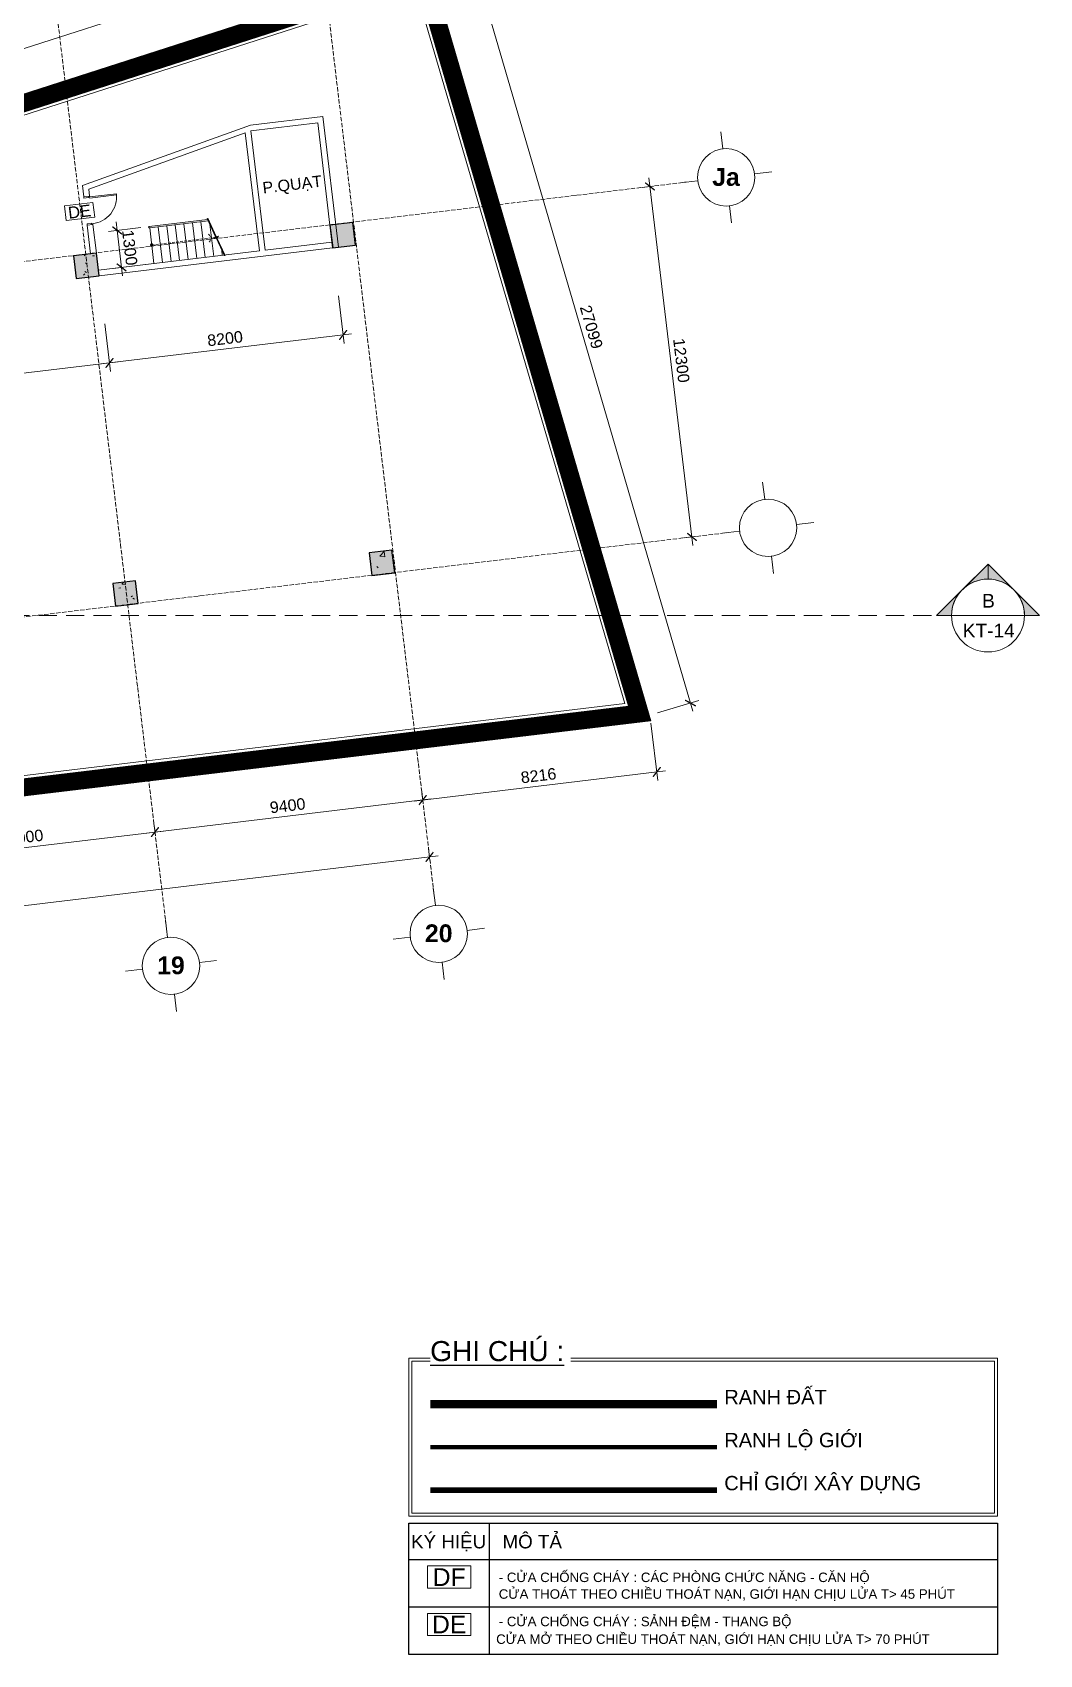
# Model space of a CAD drawing. Header units: millimetres. Extents: x -55734 to 118445, y -16290 to 119028.
# Drawn here: x 83343 to 118445, y -16290 to 40240 of the extents above; entities that cross this region are included whole.
import ezdxf
from ezdxf.enums import TextEntityAlignment as Align
from ezdxf.xclip import XClip

# ---------------------------------------------------------------- set-up
doc = ezdxf.new("R2010")
doc.units = ezdxf.units.MM
doc.header["$XCLIPFRAME"] = 0
for name, pattern in [('Grid Line', [4.2, 3, -0.6, 0, -0.6]), ('HIDDEN2', [4.7625, 3.175, -1.5875]), ('HIDDENX2', [0.75, 0.5, -0.25]), ('PHANTOM', [63.5, 31.75, -6.35, 6.35, -6.35, 6.35, -6.35])]:
    doc.linetypes.add(name, pattern=pattern)
doc.layers.get('Defpoints').update_dxf_attribs({"color": 230})
for name, color, linetype in [('CGXD', 5, 'HIDDEN2'), ('RD-AB', 4, 'PHANTOM'), ('RLG', 2, 'FENCELINE1')]:
    doc.layers.add(name, color=color, linetype=linetype)
for name, color, linetype, lineweight in [('CHU', 181, 'Continuous', 5), ('CUA', 31, 'Continuous', 9), ('DIM', 1, 'Continuous', 5), ('G-ANNO-SYMB', 111, 'Continuous', 5), ('HATCH-1', 8, 'Continuous', 5), ('KH', 6, 'Continuous', 5), ('KI-HIEU-1', 151, 'Continuous', 9), ('NET CAT', 3, 'Continuous', 5), ('NET THAY 2', 55, 'Continuous', 5), ('NET-CAT', 3, 'Continuous', 15), ('NET-THAY', 2, 'Continuous', 9), ('NET-THAY-2', 55, 'Continuous', 13), ('TRUC', 225, 'Continuous', 5), ('X-COT HAM$0$LC.HA', 8, 'Continuous', 9), ('Y-GHI CHU PCCC$0$Z-CT1-GHI CHU TT$0$CHU-1', 7, 'Continuous', 9), ('Y-GHI CHU PCCC$0$Z-CT1-GHI CHU TT$0$KI-HIEU', 6, 'Continuous', 13)]:
    doc.layers.add(name, color=color, linetype=linetype, lineweight=lineweight)
doc.styles.add('Arial', font='arial_0.ttf', dxfattribs={"height": 476.25})
doc.styles.add('Arial_4', font='arial_0.ttf', dxfattribs={"height": 400})
doc.styles.add('Arial_B', font='arialbd_0.ttf', dxfattribs={"height": 3})
doc.styles.add('TA1', font='arial_0.ttf')
doc.styles.add('Y-GHI CHU PCCC$0$Arial', font='arial_0.ttf')
doc.styles.add('Y-GHI CHU PCCC$0$Z-CT1-GHI CHU TT$0$TA1', font='arial_0.ttf')
doc.linetypes.add('FENCELINE1', pattern='A,6.35,-2.54,[133,ltypeshp.shx,S=2.54,R=0,X=-2.54,Y=0],-2.54,25.4', length=36.83)
doc.dimstyles.new('D_200_KTx2', dxfattribs={"dimtxt": 400, "dimasz": 300, "dimexe": 300, "dimexo": 300, "dimgap": 160, "dimtad": 1, "dimdec": 0, "dimzin": 9, "dimtxsty": 'TA1', "dimblk": 'ARCHTICK', "dimcen": 1, "dimdle": 300, "dimclrd": 256, "dimclre": 256, "dimclrt": 7, "dimadec": 0, "dimazin": 0, "dimtfac": 1, "dimtdec": 0, "dimtix": 1, "dimtmove": 1, "dimatfit": 3, "dimldrblk": 'ARCHTICK', "dimfxl": 0, "dimtolj": 1, "dimtzin": 0, "dimlwd": -1, "dimlwe": -1, "dimarcsym": 0})
pattern_1 = [(50, (0, 0), (1457.472, -127.512), [152.4, -1676.4]), (355, (0, 0), (-281.942, 1528.454), [121.92, -1341.12]), (100.451, (121.5, -10.6), (1175.541, 1400.933), [129.52, -1424.72]), (46.184, (0, 406.4), (2168.632, -336.342), [228.6, -2514.6]), (96.636, (180.7, 378.4), (1899.22, 1979.42), [194.28, -2137.08]), (351.184, (0, 406.4), (1899.24, 1979.4), [182.88, -2011.68]), (21, (203.2, 304.8), (1212.915, -818.121), [152.4, -1676.4]), (326, (203.2, 304.8), (494.417, 1473.504), [121.92, -1341.12]), (71.451, (304.3, 236.6), (1707.337, 655.37), [129.52, -1424.72]), (37.5, (0, 0), (24.7094, 676.4402), [67.056, -1257.808, 67.056, -1294.384, -1346.2]), (37.5, (0, 0), (24.7094, 676.4402), [-2686.304, 67.056, -1279.144]), (7.5, (0, 0), (534.558, 801.444), [67.056, -709.168, 67.056, -1227.328, -513.08]), (7.5, (0, 0), (534.558, 801.444), [-2070.608, 67.056, -446.024]), (327.5, (-453.14, 0), (1084.7275, -45.8312), [67.056, -440.944, 67.056, -1517.904, -2103.12]), (327.5, (-453.14, 0), (1084.7275, -45.8312), [-2092.96, 67.056, -2036.064]), (317.5, (-656.3, 0), (1185.035, 203.4135), [67.056, -593.344, 67.056, -985.52, -1493.52]), (317.5, (-656.3, 0), (1185.035, 203.4135), [-1712.976, 67.056, -1426.464])]

# ---------------------------------------------------------------- blocks, each defined once
blk = doc.blocks.new('_ArchTick')
at = {"color": 0, "const_width": 0.15}
blk.add_lwpolyline([(-0.5, -0.5), (0.5, 0.5)], dxfattribs=at)
blk = doc.blocks.new('*D18')
at = {"layer": 'Defpoints', "color": 0, "transparency": 16777216}
for p in [(97230, 42457), (98670, 42878), (104838, 16448)]:
    blk.add_point(p, dxfattribs=at)
at = {"layer": 'DIM', "transparency": 16777216}
for p, q in [((97518, 42541), (98958, 42963)), ((106362, 16581), (98585, 43166)), ((105126, 16532), (106565, 16953))]:
    blk.add_line(p, q, dxfattribs=at)
at = {"layer": 'DIM', "transparency": 16777216, "xscale": 300, "yscale": 300, "zscale": 300}
for p, rotation in [((98670, 42878), 106.3043962373845), ((106277, 16869), 286.3043962373845)]:
    blk.add_blockref('_ArchTick', p, dxfattribs=dict(at, rotation=rotation))
at = {"layer": 'DIM', "color": 7, "transparency": 16777216, "insert": (102823, 29976), "char_height": 400, "attachment_point": 5, "rotation": 286.3044, "style": 'TA1'}
blk.add_mtext('\\A1;27099', dxfattribs=at)
blk = doc.blocks.new('*D23')
at = {"layer": 'Defpoints', "color": 0, "transparency": 16777216}
for p in [(96714, 44077), (97174, 42649), (76806, 36089)]:
    blk.add_point(p, dxfattribs=at)
at = {"layer": 'DIM', "transparency": 16777216}
for p, q in [((76061, 37425), (96999, 44169)), ((97082, 42935), (96622, 44363)), ((76714, 36375), (76254, 37803))]:
    blk.add_line(p, q, dxfattribs=at)
at = {"layer": 'DIM', "transparency": 16777216, "xscale": 300, "yscale": 300, "zscale": 300}
for p, rotation in [((96714, 44077), 17.85214020974412), ((76346, 37517), 197.8521402097441)]:
    blk.add_blockref('_ArchTick', p, dxfattribs=dict(at, rotation=rotation))
at = {"layer": 'DIM', "color": 7, "transparency": 16777216, "insert": (86418, 41144), "char_height": 400, "attachment_point": 5, "rotation": 17.8521, "style": 'TA1'}
blk.add_mtext('\\A1;21398', dxfattribs=at)
blk = doc.blocks.new('Section - Section Head - Filled-317961-MẶT BẰNG TẦNG 1')
at = {"layer": 'G-ANNO-SYMB'}
h = blk.add_hatch(color=256, dxfattribs=at)
edge = h.paths.add_edge_path(flags=0)
edge.add_line((-10.84, 4.49), (-6.35, 8.98))
edge.add_line((-6.35, 8.98), (-6.35, 6.35))
edge.add_arc((-6.35, 0), 6.35, 90, 135)
h = blk.add_hatch(color=256, dxfattribs=at)
edge = h.paths.add_edge_path(flags=0)
edge.add_arc((-6.35, 0), 6.35, 45, 90)
edge.add_line((-6.35, 6.35), (-6.35, 8.98))
edge.add_line((-6.35, 8.98), (-1.86, 4.49))
h = blk.add_hatch(color=256, dxfattribs=at)
edge = h.paths.add_edge_path(flags=0)
edge.add_arc((-6.35, 0), 6.36, 137.9216, 180)
edge.add_line((-12.71, 0), (-15.33, 0))
edge.add_line((-15.33, 0), (-11.07, 4.26))
h = blk.add_hatch(color=256, dxfattribs=at)
edge = h.paths.add_edge_path(flags=0)
edge.add_line((-1.63, 4.26), (2.63, 0))
edge.add_line((2.63, 0), (0.01, 0))
edge.add_arc((-6.35, 0), 6.36, 0, 42.0784)
for p, q in [((-6.35, 8.98), (-15.33, 0)), ((-6.35, 8.98), (-10.84, 4.49)), ((-6.35, 8.98), (2.63, 0)), ((-6.35, 6.35), (-6.35, 8.98)), ((-1.86, 4.49), (-6.35, 8.98)), ((-6.35, 8.98), (-6.35, 6.35)), ((-11.07, 4.26), (-15.33, 0)), ((2.63, 0), (-1.63, 4.26)), ((-15.33, 0), (-12.71, 0)), ((0.01, 0), (2.63, 0)), ((-12.7, 0), (-15.33, 0)), ((0, 0), (2.63, 0))]:
    blk.add_line(p, q, dxfattribs=at)
for radius, start, end in [(6.35, 360, 180), (6.35, 90, 135), (6.35, 45, 90), (6.36, 137.9216, 180), (6.36, 0, 42.0784), (6.35, 180, 360)]:
    blk.add_arc((-6.35, 0), radius, start, end, dxfattribs=at)
blk = doc.blocks.new('A$C1F0A2BF7')
at = {"layer": 'CGXD', "ltscale": 200, "const_width": 200, "elevation": 0}
blk.add_lwpolyline([(96759, 45315), (136492, 50242), (170214, 54174), (170586, 54218), (168912, 58286), (165479, 66501), (165409, 66480), (161217, 75349), (153561, 72891), (130418, 65461), (128403, 71789), (125832, 71058), (118267, 69300), (97389, 64252)], dxfattribs=at)
at = {"layer": 'RD-AB', "ltscale": 30, "const_width": 300, "elevation": 0}
for points in [[(100763, 41781), (136970, 46271), (170677, 50201), (176327, 50860)], [(175144, 53652), (172607, 59818), (167790, 71343), (167566, 71278), (163334, 80229), (152339, 76699), (133013, 70495), (131039, 76696), (124833, 74932), (117345, 73192), (100731, 69175)]]:
    blk.add_lwpolyline(points, dxfattribs=at)
blk = doc.blocks.new('*D56')
at = {"layer": 'Defpoints', "color": 0, "transparency": 16777216}
for p in [(87424, 33477), (86295, 33342), (87578, 32187)]:
    blk.add_point(p, dxfattribs=at)
at = {"layer": 'DIM', "transparency": 16777216}
for p, q in [((87126, 33442), (85997, 33307)), ((86295, 33342), (86259, 33640)), ((86450, 32051), (86295, 33342)), ((87280, 32151), (86152, 32016)), ((86450, 32051), (86485, 31754))]:
    blk.add_line(p, q, dxfattribs=at)
at = {"layer": 'DIM', "transparency": 16777216, "xscale": 300, "yscale": 300, "zscale": 300}
for p, rotation in [((86295, 33342), 276.8306492592342), ((86450, 32051), 96.83064925923418)]:
    blk.add_blockref('_ArchTick', p, dxfattribs=dict(at, rotation=rotation))
at = {"layer": 'DIM', "color": 7, "transparency": 16777216, "insert": (86734, 32740), "char_height": 400, "attachment_point": 5, "rotation": 276.8306, "style": 'TA1'}
blk.add_mtext('\\A1;1300', dxfattribs=at)
blk = doc.blocks.new('*U50')
for points in [[(-1454, 50), (-50, 50), (0, -100), (0, 200), (50, 50), (1428, 50)], [(-1454, 0), (-50, 0), (0, -150), (0, 150), (50, 0), (1428, 0)]]:
    blk.add_lwpolyline(points)
blk = doc.blocks.new('CUA 1 CANH MO - 2 - Type 1000-1152411-MẶT BẰNG HẦM 2')
at = {"layer": 'CUA'}
for p, q in [((-368, 1040), (-328, 1040)), ((-368, 102), (-368, 1040)), ((-328, 1040), (-328, 102)), ((-328, 102), (-368, 102))]:
    blk.add_line(p, q, dxfattribs=at)
at = {"layer": 'CUA', "lineweight": 5}
for p, q in [((-369, 102), (-399, 102)), ((-399, 102), (-399, -98)), ((-369, 61), (-369, 102)), ((-349, 61), (-369, 61)), ((-349, -98), (-349, 61)), ((571, 61), (551, 61)), ((551, 61), (551, -98)), ((601, 102), (571, 102)), ((571, 102), (571, 61)), ((601, -98), (601, 102)), ((-399, -98), (-349, -98)), ((551, -98), (601, -98))]:
    blk.add_line(p, q, dxfattribs=at)
blk.add_arc((-368, 102), 938, 359.5, 90, dxfattribs=at)
blk = doc.blocks.new('*D73')
at = {"layer": 'Defpoints', "color": 0, "transparency": 16777216}
for p in [(85831, 30380), (72426, 28775), (86029, 28721)]:
    blk.add_point(p, dxfattribs=at)
at = {"layer": 'DIM', "transparency": 16777216}
for p, q in [((85866, 30082), (86065, 28424)), ((72327, 27080), (86327, 28757)), ((72462, 28477), (72660, 26818))]:
    blk.add_line(p, q, dxfattribs=at)
at = {"layer": 'DIM', "transparency": 16777216, "xscale": 300, "yscale": 300, "zscale": 300}
for p, rotation in [((86029, 28721), 6.830649259233962), ((72625, 27116), 186.830649259234)]:
    blk.add_blockref('_ArchTick', p, dxfattribs=dict(at, rotation=rotation))
at = {"layer": 'DIM', "color": 7, "transparency": 16777216, "insert": (79284, 28280), "char_height": 400, "attachment_point": 5, "rotation": 6.8306, "style": 'TA1', "bg_fill": 3, "box_fill_scale": 1.1, "bg_fill_color": 256, "bg_fill_true_color": 13158600, "bg_fill_transparency": 0}
blk.add_mtext('\\A1;13500', dxfattribs=at)
blk = doc.blocks.new('*D74')
at = {"layer": 'Defpoints', "color": 0, "transparency": 16777216}
for p in [(93972, 31356), (85831, 30380), (94171, 29697)]:
    blk.add_point(p, dxfattribs=at)
at = {"layer": 'DIM', "transparency": 16777216}
for p, q in [((94008, 31058), (94207, 29399)), ((85866, 30082), (86065, 28424)), ((85731, 28686), (94469, 29732))]:
    blk.add_line(p, q, dxfattribs=at)
at = {"layer": 'DIM', "transparency": 16777216, "xscale": 300, "yscale": 300, "zscale": 300}
for p, rotation in [((94171, 29697), 6.830649259233962), ((86029, 28721), 186.830649259234)]:
    blk.add_blockref('_ArchTick', p, dxfattribs=dict(at, rotation=rotation))
at = {"layer": 'DIM', "color": 7, "transparency": 16777216, "insert": (90057, 29571), "char_height": 400, "attachment_point": 5, "rotation": 6.8306, "style": 'TA1', "bg_fill": 3, "box_fill_scale": 1.1, "bg_fill_color": 256, "bg_fill_true_color": 13158600, "bg_fill_transparency": 0}
blk.add_mtext('\\A1;8200', dxfattribs=at)
blk = doc.blocks.new('*D77')
at = {"layer": 'Defpoints', "color": 0, "transparency": 16777216}
for p in [(96997, 13069), (87613, 12373), (87664, 11951)]:
    blk.add_point(p, dxfattribs=at)
at = {"layer": 'DIM', "transparency": 16777216}
for p, q in [((96961, 13367), (96911, 13789)), ((97244, 13526), (87315, 12337)), ((87628, 12249), (87578, 12671))]:
    blk.add_line(p, q, dxfattribs=at)
at = {"layer": 'DIM', "transparency": 16777216, "xscale": 300, "yscale": 300, "zscale": 300}
for p, rotation in [((96947, 13491), 6.830649259175843), ((87613, 12373), 186.8306492591759)]:
    blk.add_blockref('_ArchTick', p, dxfattribs=dict(at, rotation=rotation))
at = {"layer": 'DIM', "color": 7, "transparency": 16777216, "insert": (92237, 13293), "char_height": 400, "attachment_point": 5, "rotation": 6.8306, "style": 'TA1'}
blk.add_mtext('\\A1;9400', dxfattribs=at)
blk = doc.blocks.new('*D78')
at = {"layer": 'Defpoints', "color": 0, "transparency": 16777216}
for p in [(87664, 11951), (78677, 11302), (78728, 10881)]:
    blk.add_point(p, dxfattribs=at)
at = {"layer": 'DIM', "transparency": 16777216}
for p, q in [((87628, 12249), (87578, 12671)), ((87911, 12408), (78379, 11267)), ((78692, 11179), (78642, 11600))]:
    blk.add_line(p, q, dxfattribs=at)
at = {"layer": 'DIM', "transparency": 16777216, "xscale": 300, "yscale": 300, "zscale": 300}
for p, rotation in [((87613, 12373), 6.830649259175843), ((78677, 11302), 186.8306492591759)]:
    blk.add_blockref('_ArchTick', p, dxfattribs=dict(at, rotation=rotation))
at = {"layer": 'DIM', "color": 7, "transparency": 16777216, "insert": (83102, 12199), "char_height": 400, "attachment_point": 5, "rotation": 6.8306, "style": 'TA1'}
blk.add_mtext('\\A1;9000', dxfattribs=at)
blk = doc.blocks.new('*D82')
at = {"layer": 'Defpoints', "color": 0, "transparency": 16777216}
for p in [(97235, 11084), (52107, 6105), (52157, 5684)]:
    blk.add_point(p, dxfattribs=at)
at = {"layer": 'DIM', "transparency": 16777216}
for p, q in [((97482, 11541), (51809, 6070)), ((97199, 11381), (97149, 11803)), ((52122, 5982), (52071, 6403))]:
    blk.add_line(p, q, dxfattribs=at)
at = {"layer": 'DIM', "transparency": 16777216, "xscale": 300, "yscale": 300, "zscale": 300}
for p, rotation in [((97184, 11505), 6.830649259175843), ((52107, 6105), 186.8306492591759)]:
    blk.add_blockref('_ArchTick', p, dxfattribs=dict(at, rotation=rotation))
at = {"layer": 'DIM', "color": 7, "transparency": 16777216, "insert": (74602, 9167), "char_height": 400, "attachment_point": 5, "rotation": 6.8306, "style": 'TA1'}
blk.add_mtext('\\A1;45400', dxfattribs=at)
blk = doc.blocks.new('*D83')
at = {"layer": 'Defpoints', "color": 0, "transparency": 16777216}
for p in [(105288, 34922), (106330, 22659), (106751, 22710)]:
    blk.add_point(p, dxfattribs=at)
at = {"layer": 'DIM', "transparency": 16777216}
for p, q in [((104831, 35170), (106365, 22361)), ((104990, 34887), (104569, 34836)), ((106453, 22674), (106032, 22623))]:
    blk.add_line(p, q, dxfattribs=at)
at = {"layer": 'DIM', "transparency": 16777216, "xscale": 300, "yscale": 300, "zscale": 300}
for p, rotation in [((104867, 34872), 96.83064925917584), ((106330, 22659), 276.8306492591759)]:
    blk.add_blockref('_ArchTick', p, dxfattribs=dict(at, rotation=rotation))
at = {"layer": 'DIM', "color": 7, "transparency": 16777216, "insert": (105960, 28809), "char_height": 400, "attachment_point": 5, "rotation": 276.8306, "style": 'TA1'}
blk.add_mtext('\\A1;12300', dxfattribs=at)
blk = doc.blocks.new('*D84')
at = {"layer": 'Defpoints', "color": 0, "transparency": 16777216}
for p in [(104866, 16461), (105104, 14468), (96997, 13069)]:
    blk.add_point(p, dxfattribs=at)
at = {"layer": 'DIM', "transparency": 16777216}
for p, q in [((104901, 16163), (105140, 14170)), ((96649, 13455), (105402, 14504)), ((96961, 13367), (96911, 13789))]:
    blk.add_line(p, q, dxfattribs=at)
at = {"layer": 'DIM', "transparency": 16777216, "xscale": 300, "yscale": 300, "zscale": 300}
for p, rotation in [((105104, 14468), 6.830649259175848), ((96947, 13491), 186.8306492591759)]:
    blk.add_blockref('_ArchTick', p, dxfattribs=dict(at, rotation=rotation))
at = {"layer": 'DIM', "color": 7, "transparency": 16777216, "insert": (100982, 14341), "char_height": 400, "attachment_point": 5, "rotation": 6.8306, "style": 'TA1'}
blk.add_mtext('\\A1;8216', dxfattribs=at)
blk = doc.blocks.new('Grid - FamilyAL-KH TRUC-550400-MẶT BẰNG HẦM 2')
at = {"layer": 'KH'}
for p, q in [((0, 7), (0, 4)), ((-8, -1), (-5, -1)), ((8, -1), (5, -1)), ((0, -9), (0, -6))]:
    blk.add_line(p, q, dxfattribs=at)
blk.add_circle((0, -1), 5, dxfattribs=at)
blk = doc.blocks.new('Grid - FamilyAL-KH TRUC-785342-MẶT BẰNG TẦNG 1')
at = {"layer": 'KH'}
for p, q in [((0, 7), (0, 4)), ((-8, -1), (-5, -1)), ((8, -1), (5, -1)), ((0, -9), (0, -6))]:
    blk.add_line(p, q, dxfattribs=at)
blk.add_circle((0, -1), 5, dxfattribs=at)
blk = doc.blocks.new('A$C7BC647D4')
for points in [[(44139, 8967), (45631, -3310), (-3699, -3310), (-3699, 18290), (-8923, 18290), (-11799, 20218), (-11799, 45650), (42773, 45650), (44343, 34586), (74924, 41932), (76806, 36089), (97174, 42649), (104895, 16253)], [(43471, 9491), (44953, -2710), (-3099, -2710), (-3099, 18890), (-8740, 18890), (-11199, 20538), (-11199, 45050), (42252, 45050), (43841, 33849), (74524, 41219), (76419, 35334), (96771, 41889), (104120, 16765)]]:
    blk.add_lwpolyline(points, close=True)
at = {"layer": 'HATCH-1', "const_width": 600}
blk.add_lwpolyline([(43805, 9229), (45292, -3010), (-3399, -3010), (-3399, 18590), (-8831, 18590), (-11499, 20378), (-11499, 45350), (42512, 45350), (44092, 34217), (74724, 41575), (76612, 35712), (96972, 42269), (104507, 16509)], close=True, dxfattribs=at)
blk = doc.blocks.new('X-COT HAM$0$20180221 BF$0$Square - Concrete - 800-2072531-IDEA-1st Storey')
at = {"layer": 'X-COT HAM$0$LC.HA'}
blk.add_hatch(color=256, dxfattribs=at).paths.add_polyline_path([(-400, -400), (400, -400), (400, 400), (-400, 400)], flags=0)
at = {"lineweight": 25}
blk.add_lwpolyline([(-400, -400), (400, -400), (400, 400), (-400, 400)], close=True, dxfattribs=at)
blk = doc.blocks.new('ALC1807-ASCENT PLAZA-KET CAU_rvt-1-MẶT BẰNG HẦM 1')
for p, rotation in [((94158, 33174), 186.830649259234), ((85221, 32106), 186.830649259234), ((95525, 21756), 276.8306492592338), ((86589, 20687), 276.8306492592338)]:
    blk.add_blockref('X-COT HAM$0$20180221 BF$0$Square - Concrete - 800-2072531-IDEA-1st Storey', p, dxfattribs=dict(rotation=rotation))
blk = doc.blocks.new('Y-GHI CHU PCCC$0$A$C53D4240F')
at = {"color": 8, "ltscale": 30}
blk.add_lwpolyline([(-267, -138), (267, -138), (267, 137), (-267, 137)], close=True, dxfattribs=at)
at = {"color": 8, "style": 'Y-GHI CHU PCCC$0$Arial'}
blk.add_text('DE', height=220, dxfattribs=at).set_placement((0, 0), align=Align.MIDDLE_CENTER)
blk = doc.blocks.new('Y-GHI CHU PCCC$0$A$C67775D76')
at = {"color": 8, "ltscale": 30}
blk.add_lwpolyline([(-267, -138), (267, -138), (267, 138), (-267, 138)], close=True, dxfattribs=at)
at = {"color": 8, "style": 'Y-GHI CHU PCCC$0$Arial'}
blk.add_text('DF', height=220, dxfattribs=at).set_placement((0, 0), align=Align.MIDDLE_CENTER)

msp = doc.modelspace()

# ---------------------------------------------------------------- hatches: boundary and pattern name
at = {"layer": 'NET CAT'}
for points in [[(93807.3, 32731.4), (94601.6, 32826.5), (94506.5, 33620.9), (93712.2, 33525.7)], [(84871.5, 31661), (85665.8, 31756.2), (85570.6, 32550.5), (84776.3, 32455.3)], [(95175.3, 21313.1), (95969.7, 21408.2), (95874.5, 22202.5), (95080.2, 22107.4)], [(86239.2, 20242.6), (87033.5, 20337.8), (86938.4, 21132.1), (86144.1, 21037)]]:
    msp.add_hatch(color=256, dxfattribs=at).paths.add_polyline_path(points, flags=0)
h = msp.add_hatch(dxfattribs=at)
h.set_pattern_fill('FP_1', color=256, style=0, pattern_type=2)
h.set_pattern_definition(pattern_1)
h.paths.add_polyline_path([(84871.5, 31661), (85665.8, 31756.2), (85570.6, 32550.5), (84776.3, 32455.3)], flags=0)
h = msp.add_hatch(dxfattribs=at)
h.set_pattern_fill('FP_1', color=256, style=0, pattern_type=2)
h.set_pattern_definition(pattern_1)
h.paths.add_polyline_path([(95175.3, 21313.1), (95969.7, 21408.2), (95874.5, 22202.5), (95080.2, 22107.4)], flags=0)
h = msp.add_hatch(dxfattribs=at)
h.set_pattern_fill('FP_1', color=256, style=0, pattern_type=2)
h.set_pattern_definition(pattern_1)
h.paths.add_polyline_path([(86239.2, 20242.6), (87033.5, 20337.8), (86938.4, 21132.1), (86144.1, 21037)], flags=0)

# ---------------------------------------------------------------- linework, layer by layer
at = {"color": 8, "ltscale": 150}
for p, q in [((99273.5, -16289.7, 0), (99273.5, -11714.7, 0)), ((116975.8, -12989.7, 0), (96461, -12989.7, 0)), ((116975.8, -14639.7, 0), (96461, -14639.7, 0))]:
    msp.add_line(p, q, dxfattribs=at)
at = {"color": 8, "ltscale": 150, "elevation": 0}
msp.add_lwpolyline([(96461, -11714.7), (116975.8, -11714.7), (116975.8, -16289.7), (96461, -16289.7)], close=True, dxfattribs=at)
at = {"layer": 'CGXD', "ltscale": 200, "const_width": 200, "elevation": 0}
msp.add_lwpolyline([(107206.6, -10564.7), (97206.6, -10564.7)], dxfattribs=at)
at = {"layer": 'DIM', "elevation": 0}
for points in [[(102106.6, -5964.7), (116975.8, -5964.7), (116975.8, -11464.7), (96461, -11464.7), (96461, -5964.7), (97206.6, -5964.7)], [(102106.6, -6064.7), (116875.8, -6064.7), (116875.8, -11364.7), (96561, -11364.7), (96561, -6064.7), (97206.6, -6064.7)]]:
    msp.add_lwpolyline(points, dxfattribs=at)
at = {"layer": 'G-ANNO-SYMB'}
msp.add_line((115379, 19919), (117919, 19919), dxfattribs=at)
at = {"layer": 'HATCH-1', "linetype": 'HIDDENX2', "ltscale": 100, "const_width": 60}
msp.add_lwpolyline([(87500.8, 32802, -1), (87500.8, 32862, -1)], format="xyb", close=True, dxfattribs=at)
at = {"layer": 'HATCH-1', "linetype": 'HIDDEN2', "ltscale": 30}
msp.add_lwpolyline([(87500.8, 32832), (89774.7, 33104.4)], dxfattribs=at)
at = {"layer": 'HATCH-1'}
msp.add_lwpolyline([(89478.3, 33211.4, 50, 0, 0), (89585.9, 33081.8, 0, 50, 0), (89512, 32930.5, 50, 50, 0)], format="xyseb", dxfattribs=at)
at = {"layer": 'KI-HIEU-1', "linetype": 'HIDDEN2', "ltscale": 200}
msp.add_line((-24070.5, 19919), (115122.3, 19919), dxfattribs=at)
at = {"layer": 'NET CAT', "lineweight": 13}
for p, q in [((85570.6, 32550.5), (84776.3, 32455.3)), ((85570.6, 32550.5), (84776.3, 32455.3)), ((84776.3, 32455.3), (84871.5, 31661)), ((84776.3, 32455.3), (84871.5, 31661)), ((85665.8, 31756.2), (85570.6, 32550.5)), ((85665.8, 31756.2), (85570.6, 32550.5)), ((84871.5, 31661), (85665.8, 31756.2)), ((84871.5, 31661), (85665.8, 31756.2)), ((95874.5, 22202.5), (95080.2, 22107.4)), ((95874.5, 22202.5), (95080.2, 22107.4)), ((95080.2, 22107.4), (95175.3, 21313.1)), ((95080.2, 22107.4), (95175.3, 21313.1)), ((95969.7, 21408.2), (95874.5, 22202.5)), ((95969.7, 21408.2), (95874.5, 22202.5)), ((86938.4, 21132.1), (86144.1, 21037)), ((86938.4, 21132.1), (86144.1, 21037)), ((86144.1, 21037), (86239.2, 20242.6)), ((86144.1, 21037), (86239.2, 20242.6)), ((87033.5, 20337.8), (86938.4, 21132.1)), ((87033.5, 20337.8), (86938.4, 21132.1)), ((95175.3, 21313.1), (95969.7, 21408.2)), ((95175.3, 21313.1), (95969.7, 21408.2)), ((86239.2, 20242.6), (87033.5, 20337.8)), ((86239.2, 20242.6), (87033.5, 20337.8))]:
    msp.add_line(p, q, dxfattribs=at)
at = {"layer": 'NET CAT'}
msp.add_lwpolyline([(93807.3, 32731.4), (94601.6, 32826.5), (94506.5, 33620.9), (93712.2, 33525.7)], close=True, dxfattribs=at)
at = {"layer": 'NET-CAT'}
for p, q in [((93460.2, 37313.4), (90941.7, 37013.4)), ((93460.2, 37313.4), (94006.2, 32755.2)), ((90941.7, 37013.4), (85086.6, 34909.8)), ((90928.1, 37011.7), (90928.4, 37008.6)), ((93285.3, 37091.2), (90951.8, 36813.2)), ((90951.8, 36813.2), (91450.5, 32650.5)), ((93285.3, 37091.2), (93783.8, 32930)), ((90759.7, 36735.5), (85304.1, 34775.4)), ((90759.7, 36735.5), (91251.9, 32626.7)), ((85134.2, 34512.6), (85086.6, 34909.8)), ((85134.2, 34512.6), (85332.7, 34536.4)), ((85332.7, 34536.4), (85304.1, 34775.4)), ((85253.1, 33519.7), (85451.7, 33543.5)), ((85372.1, 32526.7), (85253.1, 33519.7)), ((85570.6, 32550.5), (85451.7, 33543.5)), ((91450.5, 32650.5), (93783.8, 32930)), ((85322.4, 32520.7), (85570.6, 32550.5)), ((85642, 31954.7), (91251.9, 32626.7)), ((85665.8, 31756.2), (93807.3, 32731.4)), ((85636, 32004.4), (85665.8, 31756.2))]:
    msp.add_line(p, q, dxfattribs=at)
at = {"layer": 'NET-THAY'}
msp.add_line((87419.6, 33426.6), (89471.9, 33672.4), dxfattribs=at)
msp.add_lwpolyline([(87413.6, 33476.2), (89450, 33720.2)], dxfattribs=at)
msp.add_arc((87416.6, 33451.4), 25, 96.83065, 276.83065, dxfattribs=at)
at = {"layer": 'NET-THAY-2'}
for p, q in [((87578.2, 32186.7), (87429.5, 33427.8)), ((87727.4, 33463.5), (87876, 32222.3)), ((88025.2, 33499.2), (88173.9, 32258)), ((88323.1, 33534.8), (88471.8, 32293.7)), ((88621, 33570.5), (88769.6, 32329.4)), ((88918.8, 33606.2), (89067.5, 32365.1)), ((89216.7, 33641.9), (89365.4, 32400.7)), ((89530.5, 33544.8), (89663.2, 32436.4)), ((89939.3, 32654.5), (89961.1, 32472.1))]:
    msp.add_line(p, q, dxfattribs=at)
at = {"layer": 'RD-AB', "ltscale": 30, "const_width": 300, "elevation": 0}
msp.add_lwpolyline([(107206.6, -7564.7), (97206.6, -7564.7)], dxfattribs=at)
at = {"layer": 'RLG', "ltscale": 50, "const_width": 150, "elevation": 0}
msp.add_lwpolyline([(107206.6, -9064.7), (97206.6, -9064.7)], dxfattribs=at)
at = {"layer": 'TRUC', "linetype": 'Grid Line', "ltscale": 50}
msp.add_line((43075.9, 15082.3), (107593.9, 22810.6), dxfattribs=at)

# ---------------------------------------------------------------- block references
at = {"lineweight": 5}
for p, xscale, yscale, zscale, rotation in [((107719.6, 35213.6), 199.9999999999999, 199.9999999999999, 199.9999999999999, 276.8306492592333), ((109182.5, 23000.9), 199.9999999999999, 199.9999999999999, 199.9999999999999, 276.8306492592333), ((97528.9, 8630.1), 200.0000000000007, 200.0000000000007, 200.0000000000007, 186.8306492592331), ((88195.6, 7512.1), 200.0000000000007, 200.0000000000007, 200.0000000000007, 186.8306492592331)]:
    msp.add_blockref('Grid - FamilyAL-KH TRUC-550400-MẶT BẰNG HẦM 2', p, dxfattribs=dict(at, xscale=xscale, yscale=yscale, zscale=zscale, rotation=rotation))
at = {"color": 250, "lineweight": 5, "xscale": 199.9999999999999, "yscale": 199.9999999999999, "zscale": 199.9999999999999, "rotation": 276.8306492592333}
for p in [(107719.6, 35213.6), (109182.5, 23000.9)]:
    msp.add_blockref('Grid - FamilyAL-KH TRUC-785342-MẶT BẰNG TẦNG 1', p, dxfattribs=at)
at = {"layer": 'CUA', "rotation": 276.8306492592278}
msp.add_blockref('CUA 1 CANH MO - 2 - Type 1000-1152411-MẶT BẰNG HẦM 2', (85278.6, 34128.5), dxfattribs=at)
at = {"layer": 'G-ANNO-SYMB', "extrusion": (0, 0, -1), "xscale": 199.9999999999999, "yscale": 199.9999999999999, "zscale": 199.9999999999999}
msp.add_blockref('Section - Section Head - Filled-317961-MẶT BẰNG TẦNG 1', (-115379, 19919), dxfattribs=at)
at = {"layer": 'HATCH-1', "xscale": 0.4999999999999997, "yscale": 0.4999999999999997, "zscale": 0.4999999999999997, "rotation": 294.6628127972297}
msp.add_blockref('*U50', (89734.9, 33099.7), dxfattribs=at)
at = {"layer": 'NET THAY 2'}
ref = msp.add_blockref('A$C1F0A2BF7', (-55733.8, -33492.4, 0), dxfattribs=at)
XClip(ref).set_block_clipping_path([(-27462.6186291156, 51738.6749988016), (137958.5174097056, 152520.3806320981)])
at = {"layer": 'Y-GHI CHU PCCC$0$Z-CT1-GHI CHU TT$0$KI-HIEU', "color": 8, "xscale": 1.874999999999999, "yscale": 1.874999999999999, "zscale": 1.874999999999999, "rotation": 6.830649259234031}
msp.add_blockref('Y-GHI CHU PCCC$0$A$C53D4240F', (84985.2, 33997.6), dxfattribs=at)
at = {"layer": 'Y-GHI CHU PCCC$0$Z-CT1-GHI CHU TT$0$KI-HIEU', "color": 8, "xscale": 2.812500000000001, "yscale": 2.812500000000001, "zscale": 2.812500000000001}
for name, p in [('Y-GHI CHU PCCC$0$A$C67775D76', (97867.3, -13589.7, 0)), ('Y-GHI CHU PCCC$0$A$C53D4240F', (97867.3, -15239.7, 0))]:
    msp.add_blockref(name, p, dxfattribs=at)

# ---------------------------------------------------------------- texts
at = {"layer": 'CGXD', "ltscale": 200, "style": 'Arial'}
msp.add_text('CHỈ GIỚI XÂY DỰNG', height=500, dxfattribs=at).set_placement((107456.6, -10564.7, 0))
at = {"layer": 'CHU', "color": 7, "insert": (91340.5, 35018.6), "char_height": 400, "width": 2151.3, "attachment_point": 1, "rotation": 6.83065, "line_spacing_factor": 0.936439, "style": 'Arial_4'}
msp.add_mtext('\\pt2540,5080,7620,10160,12700,15240,17780,20320,22860,25400,27940,30480,33020,35560,38100,40640,43180,45720,48260,50800,53340,55880,58420,60960,63500,66040,68580,71120,73660,76200,78740,81280;P.QUẠT', dxfattribs=at)
at = {"layer": 'G-ANNO-SYMB', "attachment_point": 2, "line_spacing_factor": 0.941778, "style": 'Arial'}
for s, insert, char_height, width in [('B', (116665.3, 20672.3), 476.2, 443.133), ('KT-14', (116673.3, 19633.2), 476.25, 2240.682)]:
    msp.add_mtext(s, dxfattribs=dict(at, insert=insert, char_height=char_height, width=width))
at = {"layer": 'KH', "char_height": 619.05, "width": 1116.488, "attachment_point": 2, "line_spacing_factor": 0.941778, "style": 'Arial_B'}
for s, insert in [('Ja', (107515.9, 35512.1)), ('Ja', (107515.9, 35512.1)), ('20', (97504.7, 9156.5)), ('19', (88171.4, 8038.5))]:
    msp.add_mtext(s, dxfattribs=dict(at, insert=insert))
at = {"layer": 'RD-AB', "ltscale": 20, "style": 'Arial'}
for s, height, p in [('%%UGHI CHÚ :', 700, (97206.6, -6064.7, 0)), ('RANH ĐẤT ', 500, (107456.6, -7564.7, 0))]:
    msp.add_text(s, height=height, dxfattribs=at).set_placement(p)
at = {"layer": 'RLG', "ltscale": 20, "style": 'Arial', "oblique": 360}
msp.add_text('RANH LỘ GIỚI ', height=500, dxfattribs=at).set_placement((107456.6, -9064.7, 0))
at = {"layer": 'Y-GHI CHU PCCC$0$Z-CT1-GHI CHU TT$0$CHU-1', "color": 8, "style": 'Y-GHI CHU PCCC$0$Z-CT1-GHI CHU TT$0$TA1'}
for s, height, p in [('KÝ HIỆU', 468.75, (96538.2, -12589, 0)), ('MÔ TẢ', 468.75, (99725.7, -12589, 0)), ('- CỬA CHỐNG CHÁY : CÁC PHÒNG CHỨC NĂNG - CĂN HỘ', 330, (99595.7, -13763.4, 0)), ('CỬA THOÁT THEO CHIỀU THOÁT NẠN, GIỚI HẠN CHỊU LỬA T> 45 PHÚT', 330, (99595.7, -14345.3, 0)), ('- CỬA CHỐNG CHÁY : SẢNH ĐỆM - THANG BỘ', 330, (99595.7, -15301.1, 0)), ('CỬA MỞ THEO CHIỀU THOÁT NẠN, GIỚI HẠN CHỊU LỬA T> 70 PHÚT', 330, (99505.3, -15918.4, 0))]:
    msp.add_text(s, height=height, dxfattribs=at).set_placement(p)

# ---------------------------------------------------------------- dimensions: what is measured, and where the dimension line sits
at = {"layer": 'DIM'}
for p1, p2, distance, picture, middle in [((76806, 36089.4), (97173.8, 42649.2), 1500, '*D23', (86418.3, 41143.9)), ((104837.8, 16447.9), (97229.9, 42457.2), -1500, '*D18', (102823.1, 29975.9)), ((87578.2, 32186.7), (87423.5, 33477.4), 1136.7, '*D56', (86734, 32740.2))]:
    dim = msp.add_aligned_dim(p1=p1, p2=p2, distance=distance, dimstyle='D_200_KTx2', dxfattribs=at)
    dim.commit()
    dim.dimension.update_dxf_attribs({"geometry": picture, "text_midpoint": middle})
for base, p1, p2, angle, picture, middle in [((106329.6, 22659.2), (105288, 34922.3), (106750.9, 22709.6), 276.83065, '*D83', (105960, 28808.9)), ((105104.4, 14467.8), (96997.1, 13069.4), (104865.6, 16461.2), 6.83065, '*D84', (100982.2, 14340.9)), ((87613.3, 12372.7), (96997.1, 13069.4), (87663.8, 11951.4), 6.83065, '*D77', (92236.7, 13293.3)), ((78677.2, 11302.2), (87663.8, 11951.4), (78727.7, 10881), 6.83065, '*D78', (83102, 12199.1)), ((52106.7, 6105.2), (97234.9, 11083.6), (52157.2, 5683.9), 6.83065, '*D82', (74602.3, 9166.7))]:
    dim = msp.add_linear_dim(base=base, p1=p1, p2=p2, angle=angle, dimstyle='D_200_KTx2', dxfattribs=at)
    dim.commit()
    dim.dimension.update_dxf_attribs({"geometry": picture, "text_midpoint": middle})

# ---------------------------------------------------------------- next in the draw order: dimensions: what is measured, and where the dimension line sits
dim = msp.add_linear_dim(base=(86029.3, 28721.4), p1=(72426.1, 28774.6), p2=(85830.6, 30380.3), angle=186.83065, dimstyle='D_200_KTx2', override={"dimtfill": 1, "dimarcsym": 2}, dxfattribs=at)
dim.commit()
dim.dimension.update_dxf_attribs({"geometry": '*D73', "text_midpoint": (79283.7, 28280.3)})

# ---------------------------------------------------------------- next in the draw order: dimensions: what is measured, and where the dimension line sits
dim = msp.add_linear_dim(base=(94170.8, 29696.6), p1=(85830.6, 30380.3), p2=(93972.1, 31355.5), angle=186.83065, dimstyle='D_200_KTx2', override={"dimtfill": 1, "dimarcsym": 2}, dxfattribs=at)
dim.commit()
dim.dimension.update_dxf_attribs({"geometry": '*D74', "text_midpoint": (90056.7, 29570.6)})

# ---------------------------------------------------------------- next in the draw order: linework, layer by layer
at = {"layer": 'NET-THAY'}
msp.add_lwpolyline([(43360, 9578.1), (44840.5, -2610.1), (-2999.5, -2610.1), (-2999.5, 18989.9), (-8709.8, 18989.9), (-11099.5, 20591.2), (-11099.5, 44949.9), (42164.8, 44949.9), (43757.8, 33725.6), (74456.9, 41099.6), (76354.3, 35208.5), (96703.8, 41762.5), (103990.8, 16849.9)], close=True, dxfattribs=at)
at = {"layer": 'TRUC', "linetype": 'Grid Line', "ltscale": 50}
for p, q in [((93371.8, 43341.6), (97338.5, 10218.7)), ((84038.5, 42223.6), (88005.3, 9100.7)), ((41613, 27295), (106131, 35023.3))]:
    msp.add_line(p, q, dxfattribs=at)

# ---------------------------------------------------------------- next in the draw order: block references
at = {"layer": 'NET-CAT'}
for name in ['A$C7BC647D4', 'ALC1807-ASCENT PLAZA-KET CAU_rvt-1-MẶT BẰNG HẦM 1']:
    msp.add_blockref(name, (0, 0), dxfattribs=at)

doc.saveas('drawing.dxf')
